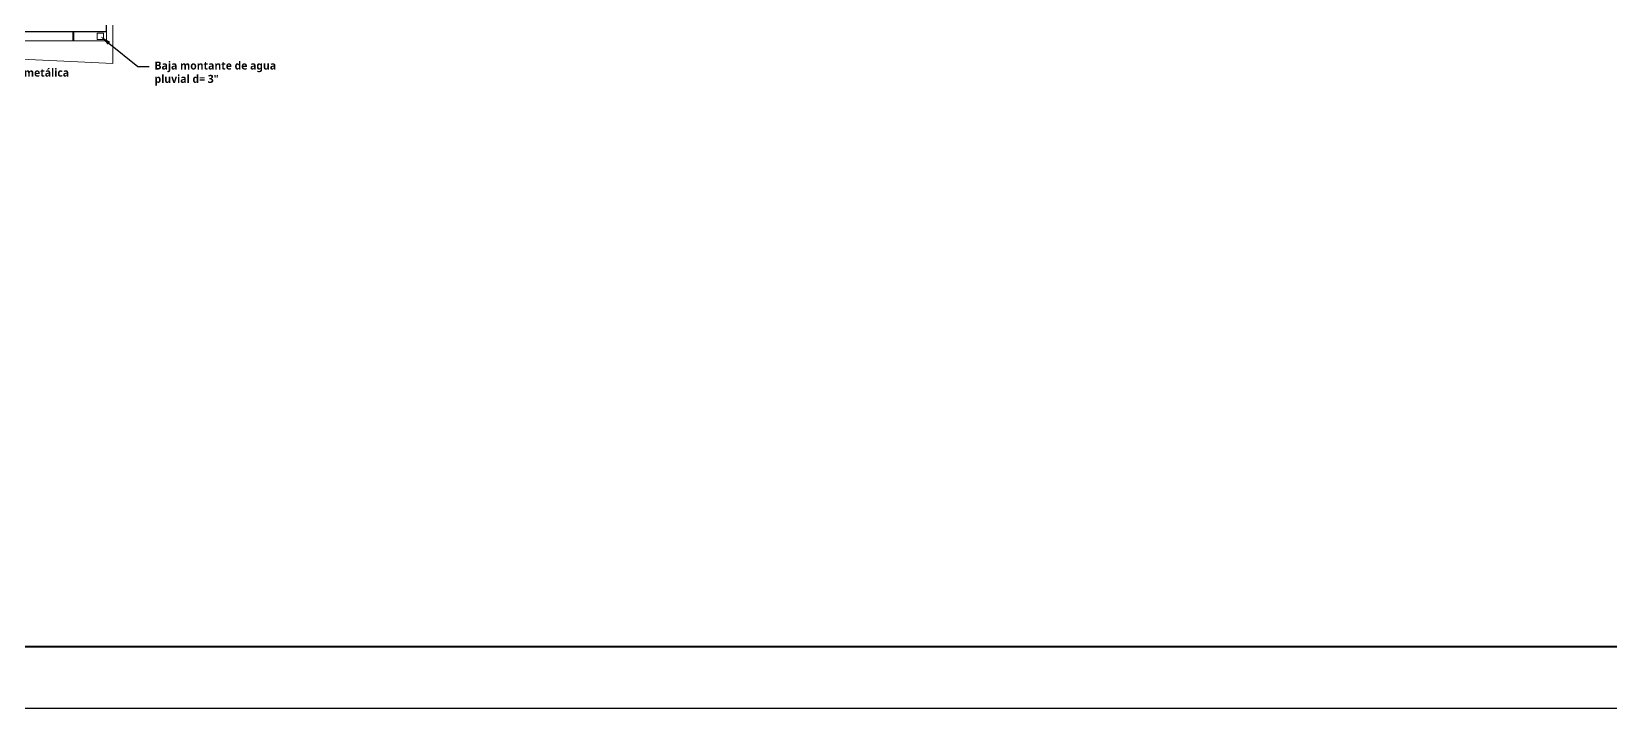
# Model space of a CAD drawing. Header units: metres. Extents: x 27 to 147, y -173 to 8.
# Drawn here: x 86.76 to 112.41, y -81.52 to -70.51 of the extents above; entities that cross this region are included whole.
import ezdxf
from ezdxf import colors
from ezdxf.entities.mleader import LeaderData, LeaderLine
from ezdxf.math import Vec2, Vec3

# ---------------------------------------------------------------- set-up
doc = ezdxf.new("R2010")
doc.units = ezdxf.units.M
for name, color, linetype, lineweight in [('A-TRAZO', 7, 'Continuous', 5), ('GRAFO 0 BLANCO', 7, 'Continuous', 0), ('I.S.-CANALETAS M', 160, 'Continuous', 15), ('letras sr', 7, 'Continuous', 5)]:
    doc.layers.add(name, color=color, linetype=linetype, lineweight=lineweight)
doc.styles.add('Generales', font='trebuc.ttf', dxfattribs={"height": 0.1})

msp = doc.modelspace()

# ---------------------------------------------------------------- linework, layer by layer
at = {"color": 7}
msp.add_lwpolyline([(26.786, 8.485), (146.786, 8.485), (146.786, -81.515), (26.786, -81.515), (26.786, 8.485)], dxfattribs=at)
at = {"color": 7, "lineweight": 40}
msp.add_lwpolyline([(27.786, 7.485), (145.786, 7.485), (145.786, -80.515), (27.786, -80.515)], close=True, dxfattribs=at)
at = {"layer": 'A-TRAZO', "color": 31, "lineweight": 30, "true_color": 0xfecc66}
msp.add_lwpolyline([(87.977, -51.736), (84.306, -51.736), (84.306, -70.51), (87.977, -70.51), (87.977, -54.386)], dxfattribs=at)
at = {"layer": 'GRAFO 0 BLANCO', "color": 7}
msp.add_lwpolyline([(128.571, -2.288), (139.003, -54.576), (139.003, -54.576), (139.003, -54.576), (139.003, -54.576), (139.003, -54.576), (139.003, -54.576), (139.003, -54.576), (139.003, -54.576), (139.003, -54.576), (139.003, -54.576), (140.661, -64.057), (140.661, -64.057), (140.661, -64.057), (140.661, -64.057), (140.661, -64.057), (140.661, -64.057), (88.078, -61.217), (88.078, -71.03), (33.094, -68.411)], dxfattribs=at)
at = {"layer": 'I.S.-CANALETAS M'}
for points in [[(84.306, -70.51), (84.306, -70.66), (87.977, -70.66), (87.977, -70.51)], [(87.428, -70.664), (87.428, -70.514), (87.448, -70.514), (87.448, -70.664)], [(87.927, -70.537), (87.927, -70.637), (87.827, -70.637), (87.827, -70.537)]]:
    msp.add_lwpolyline(points, close=True, dxfattribs=at)

# ---------------------------------------------------------------- leaders
at = {"layer": 'letras sr'}
ml = msp.add_multileader_mtext('Standard', dxfattribs=at)
ml.set_content('{\\fTrebuchet MS|b1|i0|c0|p34;Canaleta metálica\\Pa=0.15m}', color=256, style='Generales')
ml.set_leader_properties()
ml.build(insert=Vec2(0, 0))
ml.multileader.update_dxf_attribs({"text_right_attachment_type": 6, "dogleg_length": 0.183, "arrow_head_size": 0.18})
ctx = ml.context
ctx.base_point, ctx.char_height, ctx.arrow_head_size, ctx.landing_gap_size, ctx.plane_origin = Vec3(85.748, -71.18), 0.13, 0.18, 0.09, Vec3(87.739, -69.702)
ctx.right_attachment = 6
notes = []
notes.append((ctx, [(1, (1, 1, 0), (85.565, -71.18), (1, 0), 0.183, [(0, [(85.426, -70.54)], 0, [])])]))
ctx.mtext.insert, ctx.mtext.width, ctx.mtext.defined_height, ctx.mtext.flow_direction = Vec3(85.838, -71.113), 1.6912, 0.527, 5
ml = msp.add_multileader_mtext('Standard', dxfattribs=at)
ml.set_content('{\\fTrebuchet MS|b1|i0|c0|p34;Baja montante de agua pluvial d= 3"}', color=256, style='Generales')
ml.set_leader_properties()
ml.build(insert=Vec2(0, 0))
ml.multileader.update_dxf_attribs({"text_right_attachment_type": 6, "dogleg_length": 0.183, "arrow_head_size": 0.18})
ctx = ml.context
ctx.base_point, ctx.char_height, ctx.arrow_head_size, ctx.landing_gap_size, ctx.plane_origin = Vec3(88.667, -71.081, -0.001), 0.13, 0.18, 0.09, Vec3(89.035, -70.107, -0.001)
ctx.right_attachment = 6
notes.append((ctx, [(0, (1, 1, 0), (88.484, -71.081, -0.001), (1, 0), 0.183, [(0, [(87.877, -70.587, -0.001)], 0, [])])]))
ctx.mtext.insert, ctx.mtext.width, ctx.mtext.defined_height, ctx.mtext.flow_direction = Vec3(88.757, -70.998, -0.001), 2.43984, 1.207, 5
for ctx, leaders in notes:
    for number, flags, end, landing, length, lines in leaders:
        leader = LeaderData()
        leader.index, (leader.has_last_leader_line, leader.has_dogleg_vector, leader.attachment_direction) = number, flags
        leader.last_leader_point, leader.dogleg_vector, leader.dogleg_length = Vec3(end), Vec3(landing), length
        for number, points, colour, breaks in lines:
            line = LeaderLine()
            line.index, line.vertices, line.color, line.breaks = number, Vec3.list(points), colors.encode_raw_color(colour), breaks
            leader.lines.append(line)
        ctx.leaders.append(leader)

doc.saveas('drawing.dxf')
